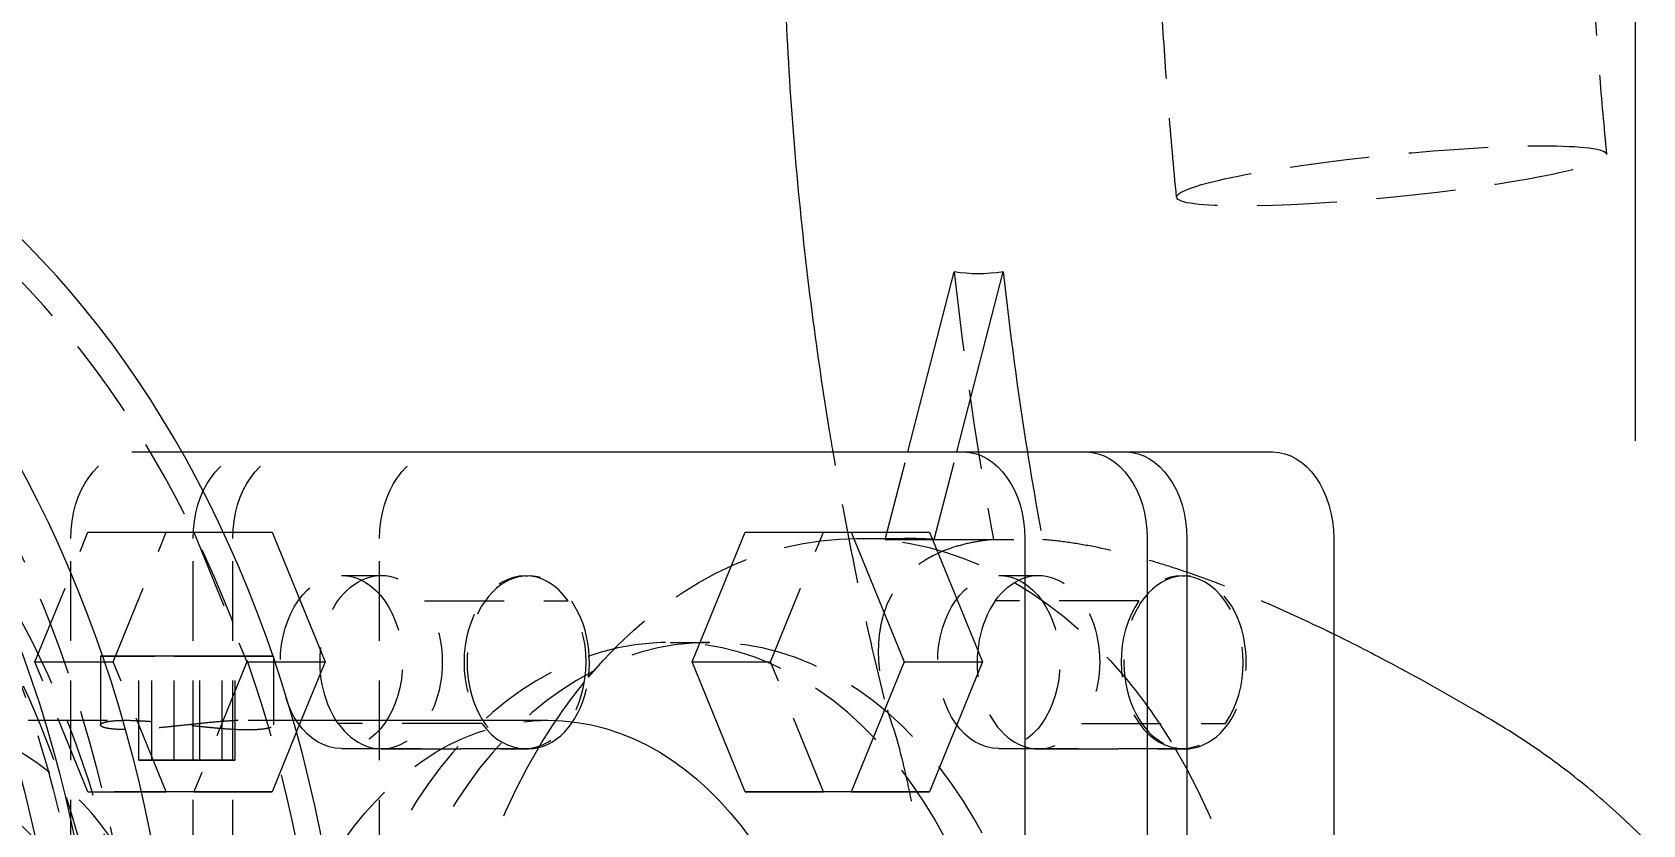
# Model space of a CAD drawing. Header units: millimetres. Extents: x -46397 to 283259, y -8690 to 23983.
# Drawn here: x 3912.4 to 4013.6, y 7787.1 to 7836.8 of the extents above; entities that cross this region are included whole.
import ezdxf

# ---------------------------------------------------------------- set-up
doc = ezdxf.new("R2010")
doc.units = ezdxf.units.MM
doc.linetypes.add('HIDDENX2', pattern=[0.75, 0.5, -0.25])
doc.layers.get('Defpoints').update_dxf_attribs({"lineweight": 0})
doc.layers.add('PHANTOM 2', color=8, linetype='Continuous', lineweight=0)
doc.styles.add('GHI CHÚ 1', font='isocp_IV25.ttf', dxfattribs={"width": 0.8})
doc.dimstyles.new('1-30SCALE', dxfattribs={"dimtxt": 75, "dimasz": 75, "dimexe": 37.5, "dimexo": 30, "dimgap": 30, "dimtad": 1, "dimtoh": 1, "dimdec": 0, "dimdsep": 46, "dimtxsty": 'GHI CHÚ 1', "dimcen": 0.09, "dimclrd": 256, "dimclre": 256, "dimclrt": 2, "dimadec": 0, "dimazin": 0, "dimtfac": 1, "dimtdec": 0, "dimtofl": 0, "dimtmove": 0, "dimatfit": 3, "dimfxl": 1, "dimlwd": 0, "dimlwe": 0, "dimarcsym": 0})

# ---------------------------------------------------------------- blocks, each defined once
blk = doc.blocks.new('*D145')
at = {"layer": 'Defpoints', "color": 0, "transparency": 16777216}
for p in [(3969.690436254738, 8236.170741270435, -1.499105149169903), (4424.18381024574, 8236.170741270436), (4195.150121953466, 7486.170741271561, -1.499105149169903)]:
    blk.add_point(p, dxfattribs=at)
at = {"layer": 'PHANTOM 2', "linetype": 'Continuous', "lineweight": 0, "transparency": 16777216}
for p, q in [((3999.690436254738, 8236.170741270435), (4454.18381024574, 8236.170741270436)), ((4424.18381024574, 7576.170741271561), (4424.18381024574, 8146.170741270435)), ((4225.150121953466, 7486.170741271561), (4454.18381024574, 7486.170741271561))]:
    blk.add_line(p, q, dxfattribs=at)
at = {"layer": 'PHANTOM 2', "transparency": 16777216}
for points in [[(4409.18381024574, 8146.170741270435), (4439.18381024574, 8146.170741270435), (4424.18381024574, 8236.170741270436)], [(4409.18381024574, 7576.170741271561), (4439.18381024574, 7576.170741271561), (4424.18381024574, 7486.170741271561)]]:
    blk.add_solid(points, dxfattribs=at)
at = {"layer": 'PHANTOM 2', "color": 2, "transparency": 16777216, "insert": (4346.683810245742, 7861.170741270996), "char_height": 95, "attachment_point": 5, "rotation": 90, "style": 'GHI CHÚ 1'}
blk.add_mtext('750', dxfattribs=at)
blk = doc.blocks.new('A$C84ccd93c')
at = {"color": 3, "linetype": 'HIDDENX2', "lineweight": 0, "ltscale": 100, "extrusion": (6.890185696795332e-16, 1, 0)}
blk.add_line((602.3334846117214, 1954.614315794977), (602.3334846117214, 454.6143157949773), dxfattribs=at)
blk = doc.blocks.new('A$Cbc6c2a49')
at = {"color": 2, "linetype": 'Continuous', "lineweight": 0, "ltscale": 10, "extrusion": (6.890185696795331e-16, 1, 0)}
for p, q in [((556.631929827854, 1528.905648647524), (559.5439781449677, 1540.220239780872)), ((559.7063071374432, 1528.905648647524), (562.618355454586, 1540.220239780872)), ((511.0201117972902, 1528.905648647524), (560.1414112570055, 1528.905648647524)), ((560.1414364016091, 1528.9056486474), (567.8273796754074, 1528.905577527745)), ((567.8385625061055, 1528.905554413977), (570.3252860948269, 1528.905554413977)), ((570.3253112394013, 1528.905554413861), (579.5484431679943, 1528.905469070283)), ((513.6040815578599, 1523.873068461726), (516.6851623280672, 1523.873039951839)), ((516.6851623280672, 1523.873039951839), (520.0132356748218, 1515.72086603874)), ((543.0860468793253, 1515.72091155532), (546.4141956598614, 1523.873085468418)), ((546.4141956598614, 1523.873085468418), (553.0704177871812, 1523.873085468418)), ((553.0704177871812, 1523.873085468418), (557.9894214824308, 1523.873039951839)), ((553.0704177871812, 1523.873085468418), (556.3984911339357, 1515.72091155532)), ((557.9894214824308, 1523.873039951839), (561.3174948291853, 1515.72086603874)), ((563.984357749403, 1523.470866038791), (563.9840157829167, 1449.557822560062)), ((571.6703010232304, 1523.470794919143), (571.6699590567441, 1449.557751440414)), ((574.1682325872243, 1523.470771805252), (574.167890620738, 1449.55772832653)), ((583.3913645157882, 1523.470686461675), (583.3910225493019, 1449.557642982945)), ((516.7703947352711, 1516.079746349293), (516.7703942134394, 1515.966960028694)), ((516.8536712903006, 1515.720895274862), (520.0132356748218, 1515.720866038748)), ((520.0132356748218, 1515.720866038748), (518.5178460102761, 1512.057965905085)), ((546.4141202260798, 1507.568737642221), (543.0860468793253, 1515.72091155532)), ((556.3984911339357, 1515.72091155532), (553.0703423533996, 1507.568737642228)), ((556.3984911339357, 1515.72091155532), (561.3174948291853, 1515.720866038748)), ((561.3174948291853, 1515.720866038748), (557.9893460486492, 1507.568692125649)), ((517.994604616164, 1512.05797074674), (534.0092443568283, 1512.057822559909)), ((553.0703423533996, 1507.568737642221), (546.4141202260798, 1507.568737642221)), ((546.4141202260798, 1507.568737642221), (551.3331239213294, 1507.568692125642)), ((557.9893460486492, 1507.568692125649), (551.3331239213294, 1507.568692125649)), ((553.0703423533996, 1507.568737642221), (557.9893460486492, 1507.568692125642))]:
    blk.add_line(p, q, dxfattribs=at)
at = {"color": 1, "linetype": 'HIDDENX2', "lineweight": 0, "ltscale": 10, "extrusion": (6.890185696795331e-16, 1, 0)}
for p, q in [((507.8769969939603, 1528.905648647524), (511.0201117972902, 1528.905648647524)), ((515.5629402677587, 1528.905577527868), (567.827354530833, 1528.905577527868)), ((518.0608718317526, 1528.905554413977), (567.8385625061055, 1528.905554413977)), ((527.2840037603455, 1528.9054690704), (579.5484180233907, 1528.9054690704)), ((555.2166496885475, 1523.406661552617), (556.631929827854, 1528.905648647524)), ((558.2910269981367, 1523.406661552617), (559.7063071374432, 1528.905648647524)), ((501.7817877249618, 1515.72091155532), (505.1099365054979, 1523.873085468418)), ((504.0336582458694, 1449.557822560062), (504.0340002123557, 1523.470866038791)), ((505.1099365054979, 1523.873085468418), (510.0289402007475, 1523.873039951839)), ((505.1099365054979, 1523.873085468418), (511.7661586328177, 1523.873085468418)), ((506.7007914201822, 1515.720866038748), (510.0289402007475, 1523.873039951839)), ((510.0289402007475, 1523.873039951839), (516.6851623280672, 1523.873039951839)), ((511.7196015196969, 1449.557751440407), (511.7199434861832, 1523.470794919136)), ((511.7661586328177, 1523.873085468418), (513.6040815578599, 1523.873068461726)), ((511.7661586328177, 1523.873085468418), (515.0942319795722, 1515.72091155532)), ((514.2175330836908, 1449.557728326523), (514.2178750501771, 1523.470771805252)), ((523.4406650122837, 1449.557642982945), (523.4410069787409, 1523.470686461675)), ((546.4141956598614, 1523.873085468418), (551.333199355111, 1523.873039951839)), ((548.0050505745457, 1515.720866038748), (551.333199355111, 1523.873039951839)), ((551.333199355111, 1523.873039951839), (557.9894214824308, 1523.873039951839)), ((553.4163567305077, 1523.470686460874), (556.7704794972378, 1523.470655424469)), ((555.2166496885475, 1523.40666155261), (562.016626431956, 1523.406598630994)), ((558.2910269981367, 1523.40666155261), (565.0910037415451, 1523.406598630994)), ((521.0430071105366, 1521.155577527701), (523.5409386745014, 1521.15555441381)), ((532.5872938072134, 1521.133731717782), (532.7794423890591, 1521.133729939793)), ((562.3472662649001, 1521.155577527701), (564.8451978288649, 1521.15555441381)), ((573.8608091884817, 1521.133731717782), (574.0529577703273, 1521.133729939793)), ((526.2659724930127, 1519.552858504932), (535.2969558397308, 1519.552774939344)), ((571.1510822378332, 1519.552774939344), (562.120098891086, 1519.552858504932)), ((505.90082951769, 1516.079796638478), (505.900809565559, 1511.767318724138)), ((508.3047257799772, 1509.558050143329), (508.3047559534898, 1516.079789273805)), ((510.5234966625867, 1516.079789273805), (508.3047559534607, 1516.079789273805)), ((509.1168714173837, 1516.079771493889), (508.3047559534898, 1516.079789273805)), ((509.116841243871, 1509.55803236342), (509.1168714173837, 1516.079771493896)), ((512.1477275903744, 1516.079753713981), (509.1168714173837, 1516.079771493896)), ((510.5234664890741, 1509.558050143329), (510.5234966625867, 1516.079789273805)), ((510.5234966625867, 1516.079789273805), (513.5543528355774, 1516.079771493896)), ((512.1476974168618, 1509.558014583505), (512.1477275903744, 1516.079753713981)), ((514.3664682994713, 1516.079753713981), (512.1477275903744, 1516.079753713981)), ((513.5543226620648, 1509.55803236342), (513.5543528355774, 1516.079771493896)), ((513.5543528355774, 1516.079771493889), (514.3664682995004, 1516.079753713973)), ((514.3664381259587, 1509.558014583505), (514.3664682994713, 1516.079753713981)), ((541.6952328909247, 1516.949055788005), (544.1931644549186, 1516.949032674122)), ((505.1098610717163, 1507.568737642221), (501.7817877249618, 1515.72091155532)), ((501.7817877249618, 1515.72091155532), (506.7007914201822, 1515.720866038748)), ((510.0288647669659, 1507.568692125649), (506.7007914201822, 1515.72086603874)), ((515.0942319795722, 1515.72091155532), (511.7660831990361, 1507.568737642228)), ((515.0942319795722, 1515.72091155532), (516.8536712903006, 1515.720895274862)), ((516.7703942134394, 1515.966960028694), (516.770374783111, 1511.767263186608)), ((543.0860468793253, 1515.72091155532), (548.0050505745749, 1515.720866038748)), ((551.3331239213294, 1507.568692125649), (548.0050505745749, 1515.72086603874)), ((493.8501907511381, 1512.05819416009), (507.492785372975, 1512.058067922291)), ((515.1786848674528, 1512.057996803043), (517.994604616164, 1512.05797074674)), ((518.5178460102761, 1512.057965905085), (516.6850868942856, 1507.568692125649)), ((529.862159410317, 1511.866862409443), (520.8311760635988, 1511.866945975038)), ((567.5548242011573, 1511.866945975038), (576.5858075478754, 1511.866862409443)), ((521.0429065321514, 1510.286012310469), (532.5718214428634, 1510.28590563099)), ((523.5562098821101, 1510.264250066146), (532.7793418106739, 1510.264164722561)), ((562.3471656865149, 1510.286012310469), (573.876080597227, 1510.28590563099)), ((564.8297252633784, 1510.264250066146), (574.0528571919422, 1510.264164722561)), ((509.116841243871, 1509.55803236342), (508.3047257799772, 1509.558050143336)), ((508.3047257799772, 1509.558050143329), (510.5234664890741, 1509.558050143329)), ((512.1476974168618, 1509.558014583505), (509.116841243871, 1509.55803236342)), ((510.5234664890741, 1509.558050143329), (513.5543226620648, 1509.55803236342)), ((514.3664381259587, 1509.558014583505), (512.1476974168618, 1509.558014583505)), ((513.5543226620648, 1509.55803236342), (514.3664381259878, 1509.558014583505)), ((511.7660831990361, 1507.568737642221), (505.1098610717163, 1507.568737642221)), ((505.1098610717163, 1507.568737642221), (510.0288647669659, 1507.568692125642)), ((516.6850868942856, 1507.568692125649), (510.0288647669659, 1507.568692125649)), ((511.7660831990361, 1507.568737642221), (516.6850868942856, 1507.568692125642))]:
    blk.add_line(p, q, dxfattribs=at)
at = {"color": 1, "linetype": 'HIDDENX2', "lineweight": 0, "ltscale": 10}
for centre, major_axis, ratio, start_param, end_param in [((473.4822047163325, 1486.514904366675), (-0.0006084991956002776, -65.76086956422351), 0.7071067811714111, -1.570789783786966, 4.490080882379702), ((461.9532898056204, 1486.515011046169), (-0.0006084991799773386, -65.76086956422536), 0.7071067811713733, -1.570789783786884, 4.712395523392702), ((461.9532898056204, 1486.515011046169), (-0.0005707182605037352, -61.67786304708815), 0.707106781171373, -1.570789783786884, 4.712395523392702), ((587.043636136048, 1546.240855547847), (-13.520364222643, -1.34355454706576), 0.0984056618659799, -0.7902874237086843, 5.492897883470902), ((680.2344509203685, 1566.947759632814), (1.332471448834231e-13, 172.762092933991), 0.7071067811865474, 1.726127289017257, 1.825573311847291), ((471.1764217342134, 1486.514925702584), (-0.0004878051277504286, -52.71739130355257), 0.7071067811713732, -1.570789783786884, 4.712395523392702), ((471.1764217341843, 1486.514925702591), (-0.0004676894438830547, -50.54347826010788), 0.7071067811713733, -0.3621533011822278, 3.265440386558965), ((683.3088282294339, 1566.947759632574), (1.367998585616767e-13, 172.7620929331974), 0.7071067811865471, 1.792815440467226, 1.825573311847029), ((547.2587919795769, 1486.514221696387), (16.48964317118618, 35.45891940119444), 0.6315235665455181, 6.509976985077053, 6.627691996971215), ((521.0429568213294, 1515.720794919092), (-5.028918842787923e-05, -5.434782608613668), 0.7071067811713732, 1.570802869802909, 7.853988176982496), ((532.5872435180063, 1515.698949109174), (5.028918766722167e-05, 5.434782608613924), 0.7071067811708088, -0.7825631895042777, 2.353372602293805), ((532.7793920998811, 1515.698947331184), (5.028919412150323e-05, 5.434782608613152), 0.7071067811716998, -1.744403107262472, 3.315212520074476), ((562.347215975693, 1515.720794919092), (-5.028918842787923e-05, -5.434782608613668), 0.7071067811713732, 1.570802869802909, 7.853988176982496), ((574.0529074811493, 1515.698947331184), (-5.028919361457539e-05, -5.434782608614602), 0.7071067811711693, -0.1736067804672476, 4.8860088468697), ((573.8607588993036, 1515.698949109174), (5.028919250512953e-05, 5.43478260861392), 0.7071067811708587, -2.353359516277426, 0.7825762755206567), ((523.5562601712882, 1515.699032674769), (-5.028918766855394e-05, -5.434782608612643), 0.7071067811711071, -0.7882200512966966, 2.359029464085991), ((532.5718717320706, 1515.720688239613), (-5.028918766722167e-05, -5.434782608613924), 0.7071067811708088, -0.7825631895042777, 2.353372602293805), ((564.8297755525564, 1515.699032674769), (-5.028919655833174e-05, -5.434782608613484), 0.7071067811715301, -2.359016378123754, 0.7882331372584597), ((573.876130886405, 1515.720688239613), (-5.028919250512953e-05, -5.43478260861392), 0.7071067811708587, -2.353359516277426, 0.7825762755206567), ((493.8499543919461, 1486.514715899611), (-0.0002363591805326111, -25.54347826048591), 0.7071067811714474, -0.03637033671137146, 4.712395523392632), ((532.7793920998811, 1515.698947331177), (-5.028920306579298e-05, -5.434782608608599), 0.7071067811711308, 0.1736198664853528, 1.39718954632935), ((574.0529074811493, 1515.698947331177), (-5.02891998012932e-05, -5.434782608608627), 0.707106781171992, -1.397176460309948, -0.1736067804659509), ((491.9284685735183, 1486.51473367952), (-0.0002112145936223511, -22.82608695617791), 0.7071067811713393, 0.1489508395607219, 4.712395523392773)]:
    blk.add_ellipse(centre, major_axis=major_axis, ratio=ratio, start_param=start_param, end_param=end_param, dxfattribs=at)
at = {"color": 2, "linetype": 'Continuous', "lineweight": 0, "ltscale": 10}
for centre, major_axis, ratio, start_param, end_param in [((462.7695825713163, 1486.515003492837), (-0.0006286148553484898, -67.93478260767084), 0.707106781171373, -1.570789783786884, 4.712395523392702), ((473.4822047163325, 1486.51490436669), (-0.0006286148550644843, -67.9347826076701), 0.7071067811713899, 2.597233569913262e-14, 3.141592653589819), ((460.416101150855, 1486.515025270099), (-0.0005978171597637182, -64.60645726415213), 0.7071067811713732, -1.570789783786884, 4.712395523392702), ((460.416101150855, 1486.515025270099), (-0.0005670194641789456, -61.27813192063342), 0.7071067811713732, -1.570789783786884, 4.712395523392702), ((683.3088282324316, 1566.947759633513), (1.403525722434758e-13, 172.7620929375493), 0.7071067811865471, 1.726127289018113, 1.79281544046712)]:
    blk.add_ellipse(centre, major_axis=major_axis, ratio=ratio, start_param=start_param, end_param=end_param, dxfattribs=at)
at = {"color": 1, "linetype": 'HIDDENX2', "lineweight": 0, "ltscale": 10, "extrusion": (0, 0, -1)}
for centre, major_axis, ratio, start_param, end_param in [((507.8769718493568, 1523.470866038791), (5.028919766304557e-05, 5.434782608614279), 0.7071067811704644, -1.57080286980411, -6.543009213544337e-06), ((515.5629151231551, 1523.470794919143), (5.028919766304557e-05, 5.434782608614279), 0.7071067811704644, -1.57080286980411, -6.543009213544337e-06), ((518.060846687149, 1523.470771805252), (5.028919766304557e-05, 5.434782608614279), 0.7071067811704644, -1.57080286980411, -6.543009213544337e-06), ((527.283978615742, 1523.470686461667), (5.028919766332545e-05, 5.434782608614279), 0.7071067811704644, -1.570802869803776, -6.543009214210471e-06), ((567.827354530833, 1523.474586722485), (5.711137373568608e-15, 5.430990805387411), 1.15745881410194e-06, 2.49525087752173e-26, 6.547575811133087e-06), ((579.5484180233907, 1523.47447993188), (-1.280508606533029e-12, 5.430989138520093), 1.157458932516786e-06, 2.102852975497872e-07, 6.757862448394877e-06), ((553.4160147640214, 1486.514164722314), (0.0003419664916292483, 36.95652173856843), 0.7071067811714067, -0.7008437473929643, 0.7008306613765451), ((523.5408883853233, 1515.720771805201), (5.028919374280616e-05, 5.434782608613917), 0.7071067811716257, -2.359029464085901, 0.7882200512948927), ((564.8451475396869, 1515.720771805201), (5.028919857183223e-05, 5.434782608613077), 0.7071067811713778, -0.7882331372583353, 2.359016378122932), ((511.3356121264806, 1516.079771493889), (-5.434782608792414, 2.514459426067833e-05), 4.626605343094385e-06, -0.7853981634081508, 3.022554735385153), ((511.3356121264806, 1516.079771493889), (5.434782608784816, -2.514459447994771e-05), 4.626605131377884e-06, -8.310951926659982e-11, 2.356194490104605), ((541.6949512714637, 1486.514273179775), (-0.000281619455193488, -30.43478260823654), 0.7071067811713732, -1.570802869802909, 4.712382437376677), ((544.1928828354576, 1486.514250065891), (0.000281619455193488, 30.43478260823654), 0.7071067811713732, -1.570802869802908, 4.712382437376678), ((553.4160147635266, 1486.514164722241), (0.0003419672551251815, 36.95652173865835), 0.7071067811605489, -0.8699656654327956, -0.7008437474076411), ((553.41601476504, 1486.514164722503), (-0.0003419652278241877, -36.95652173829834), 0.7071067811548082, -2.440761992189883, -2.271640074163077), ((534.0090079976362, 1486.51434429943), (-0.000236359181769064, -25.54347826048435), 0.7071067811714706, 2.83225954378315e-13, 3.141592653590076), ((553.4160147640214, 1486.514164722306), (0.0003419664860799094, 36.95652173856841), 0.707106781171411, -2.271640074187848, -0.8699656654182806), ((553.4160147640214, 1486.514164722306), (-0.0003419664860799094, -36.95652173856841), 0.707106781171411, -2.271640074187848, -0.8699656654182806)]:
    blk.add_ellipse(centre, major_axis=major_axis, ratio=ratio, start_param=start_param, end_param=end_param, dxfattribs=at)
at = {"color": 2, "linetype": 'Continuous', "lineweight": 0, "ltscale": 10, "extrusion": (0, 0, -1)}
for centre, major_axis, ratio, start_param, end_param in [((560.141386112402, 1523.470866038784), (5.028920600171284e-05, 5.434782608616017), 0.7071067811725373, -6.543010298898366e-06, 1.570789783784263), ((567.8273293862294, 1523.470794919143), (5.028918027624997e-05, 5.434782608614118), 0.7071067811709507, -1.328714915871387e-12, 1.570789783785947), ((570.3252609502233, 1523.470771805252), (5.028919571178608e-05, 5.4347826086142), 0.7071067811725372, -6.543008952419882e-06, 1.570789783785944), ((579.5483928788162, 1523.470686461667), (5.028917770381049e-05, 5.434782608615931), 0.7071067811709509, -6.705747068735946e-13, 1.57078978378694), ((511.3356121270044, 1516.079771493241), (5.434782608278332, -2.51439450947099e-05), 4.626612218326503e-06, -0.1190379182774244, -6.471416458264656e-11), ((534.0090079976362, 1486.51434429943), (0.0002363591843415034, 25.54347826048071), 0.7071067811711644, -4.263256414560601e-13, 1.570789783786422)]:
    blk.add_ellipse(centre, major_axis=major_axis, ratio=ratio, start_param=start_param, end_param=end_param, dxfattribs=at)
at = {"color": 1, "linetype": 'HIDDENX2', "lineweight": 0, "ltscale": 10}
for points, knots in [([(573.5232719134365, 1544.897301000776), (573.3351244147052, 1546.790653761054), (573.1656971051998, 1548.687459982779), (572.8643868343788, 1552.486603661229), (572.7325038776617, 1554.388941086952), (572.5063633479876, 1558.197767629994), (572.4121057784942, 1560.104256715902), (572.2612739916658, 1563.920004177766), (572.2046997766593, 1565.82926252202), (572.1292695131269, 1569.649164187853), (572.1104134657944, 1571.559807477563), (572.1104223055881, 1573.470450620924)], [1.431176529643346, 1.431176529643346, 1.431176529643346, 1.431176529643346, 1.459101797675257, 1.459101797675257, 1.487027065707167, 1.487027065707167, 1.514952333739078, 1.514952333739078, 1.542877601770988, 1.542877601770988, 1.570802869802899, 1.570802869802899, 1.570802869802899, 1.570802869802899]), ([(600.5640003587177, 1547.584410094903), (600.3937124900112, 1549.298039074492), (600.2403187445598, 1551.015292733216), (599.9674672433175, 1554.455607108153), (599.8480094887782, 1556.178667781991), (599.6431449232914, 1559.629148754386), (599.5577381132462, 1561.356569010772), (599.4210575665929, 1564.814317936747), (599.3697838305961, 1566.544646564318), (599.3014187157969, 1570.006758505042), (599.2843273372564, 1571.738541776263), (599.2843353495409, 1573.470324897949)], [1.431176529643346, 1.431176529643346, 1.431176529643346, 1.431176529643346, 1.459101797675256, 1.459101797675256, 1.487027065707167, 1.487027065707167, 1.514952333739077, 1.514952333739077, 1.542877601770988, 1.542877601770988, 1.570802869802898, 1.570802869802898, 1.570802869802898, 1.570802869802898]), ([(555.1675988459028, 1513.384463519549), (554.4838376737316, 1516.158725870831), (553.854266529961, 1518.952586299587), (552.7940926220035, 1524.132737847955), (552.3477702061064, 1526.514261547054), (551.9402407400776, 1528.905648647517)], [1.235408971278939, 1.235408971278939, 1.235408971278939, 1.235408971278939, 1.289061016058747, 1.289061016058747, 1.3343023061644, 1.3343023061644, 1.3343023061644, 1.3343023061644]), ([(562.016626431956, 1523.406598631002), (561.5703393459262, 1523.366338377964), (561.1386650608911, 1523.306479954888), (560.3237201986194, 1523.150733390634), (559.9393446266768, 1523.054984372851), (558.8519386600819, 1522.717191957381), (558.2143807949615, 1522.424768698344), (557.3803037469042, 1521.893894534725), (557.1229358855635, 1521.701359800871), (556.6551026859088, 1521.293710852711), (556.4433967464429, 1521.077878849712), (555.8698250373709, 1520.397659912654), (555.5692525803461, 1519.900688271009), (555.2268027369282, 1519.099860118629), (555.1307920105464, 1518.823649922044), (554.9733633762226, 1518.253959389644), (554.9120298043126, 1517.96022596689), (554.778776798601, 1517.065369777665), (554.7562623428239, 1516.44735480105), (554.8594330223277, 1514.542258801805), (555.1543231870746, 1513.204717500077), (555.6316166250035, 1511.822570578108)], [0.04100053986358185, 0.04100053986358185, 0.04100053986358185, 0.04100053986358185, 0.04286927583543619, 0.04286927583543619, 0.04473801180729053, 0.04473801180729053, 0.04847548375099923, 0.04847548375099923, 0.05034421972285358, 0.05034421972285358, 0.05221295569470792, 0.05221295569470792, 0.05595042763841661, 0.05595042763841661, 0.05781916361027095, 0.05781916361027095, 0.0596878995821253, 0.0596878995821253, 0.063425371525834, 0.063425371525834, 0.0709003154132514, 0.0709003154132514, 0.0709003154132514, 0.0709003154132514]), ([(583.3913367500063, 1517.469354282686), (583.2593272279482, 1517.533932054546), (583.1273101068218, 1517.598179456763), (581.7607870582142, 1518.25967382457), (580.5253676970024, 1518.828126054439), (578.0511340350786, 1519.896237898036), (576.8123273974925, 1520.395980680318), (574.9500302352826, 1521.082864855292), (574.3287875342648, 1521.30113394565), (573.1034579919942, 1521.708349475324), (572.4970824709162, 1521.898165809194), (570.697428185289, 1522.42400060167), (569.5235057962127, 1522.716642123924), (567.8055519371701, 1523.056281164456), (567.2378789875656, 1523.153065665734), (566.1399454107159, 1523.307940225161), (565.6073505070235, 1523.366617442116), (565.0910037415451, 1523.406598631002)], [0.0179192981759011, 0.0179192981759011, 0.0179192981759011, 0.0179192981759011, 0.01831908835386573, 0.01831908835386573, 0.02205950445958505, 0.02205950445958505, 0.02579992056530438, 0.02579992056530438, 0.02767012861816405, 0.02767012861816405, 0.02954033667102372, 0.02954033667102372, 0.03328075277674306, 0.03328075277674306, 0.03515096082960273, 0.03515096082960273, 0.03702116888246239, 0.03702116888246239, 0.03702116888246239, 0.03702116888246239]), ([(507.4926191765699, 1511.473168239965), (507.7472866412427, 1511.473165883472), (508.0226113176905, 1511.480955950639), (508.6127913458622, 1511.510539774121), (508.9314858988801, 1511.532690538581), (509.5896192550426, 1511.587420261996), (509.9281239555858, 1511.619771952785), (510.6241328875767, 1511.69063979444), (510.982860473945, 1511.729313505821), (511.6896105632477, 1511.805361798521), (512.0414121920767, 1511.843131505622), (512.7422127375612, 1511.913887268136), (513.0836682730878, 1511.946048619386), (513.5741842297721, 1511.986179313433), (513.7345460818615, 1511.998256839397), (514.0488785922644, 1512.019425115963), (514.2037063923781, 1512.028552502517), (514.6502640971157, 1512.05048452779), (514.9246783407871, 1512.057951227631), (515.4278413943539, 1512.058041963741), (515.6581889650843, 1512.050414936239), (516.0532580621657, 1512.021363573374), (516.2204023110389, 1512.000077608674), (516.4251732504345, 1511.959672427576), (516.4857706268958, 1511.944734813907), (516.5888667836552, 1511.913071748335), (516.6317677152401, 1511.896283729759), (516.7350728655292, 1511.843799413567), (516.7703209239407, 1511.805760096286), (516.7704285188229, 1511.728953639438), (516.7356783322175, 1511.691034862051), (516.5984569993452, 1511.620363220107), (516.4941473408835, 1511.587317668396), (516.2226374773309, 1511.532691170942), (516.0561176966585, 1511.510909928205), (515.6610403545783, 1511.481055845383), (515.4312272347161, 1511.473197911298), (514.9290676779929, 1511.473138740679), (514.654616073356, 1511.480696844315), (514.0573769420153, 1511.510574651635), (513.7426018817059, 1511.532512310921), (513.2517505347496, 1511.573277219788), (513.0847448100976, 1511.588189995491), (512.7438041901041, 1511.620270056366), (512.5692678310443, 1511.637504665559), (512.0460872967378, 1511.690782016449), (511.6946529212291, 1511.728678564446), (510.9861056812515, 1511.804928547623), (510.6270898481889, 1511.843455935399), (509.9330554870248, 1511.913539729088), (509.5943299568316, 1511.945525115167), (508.9336536586343, 1511.999640571717), (508.616899348679, 1512.021239368252), (508.0268536967051, 1512.050306876641), (507.7490109846403, 1512.058017394775), (507.2412966364063, 1512.058117950117), (507.0160125762341, 1512.050615367611), (506.6209188178182, 1512.021742835343), (506.450068028993, 1512.000009942443), (506.1782561073778, 1511.946360510883), (506.0754339088744, 1511.914479513995), (505.9710079751967, 1511.861666518635), (505.9445645618252, 1511.843151221728), (505.909635810327, 1511.805714379218), (505.9009328086686, 1511.78672103359), (505.9005669686594, 1511.729725099816), (505.9345746394247, 1511.691592560092), (506.073305664002, 1511.620065550575), (506.1759316277166, 1511.587685439124), (506.4457199785975, 1511.5331700979), (506.6151057953539, 1511.510899515211), (507.0117561610532, 1511.480969107652), (507.2379517118679, 1511.473170596451), (507.4926191765699, 1511.473168239965)], [0, 0, 0, 0, 0.000979690561318095, 0.000979690561318095, 0.00195938112263619, 0.00195938112263619, 0.002939071683954284, 0.002939071683954284, 0.00391876224527238, 0.00391876224527238, 0.004898452806590474, 0.004898452806590474, 0.005878143367908569, 0.005878143367908569, 0.006367988648567617, 0.006367988648567617, 0.006857833929226663, 0.006857833929226663, 0.007837524490544766, 0.007837524490544766, 0.008817215051862868, 0.008817215051862868, 0.00979690561318097, 0.00979690561318097, 0.01028675089384003, 0.01028675089384003, 0.01077659617449908, 0.01077659617449908, 0.0117562867358172, 0.0117562867358172, 0.01273597729713532, 0.01273597729713532, 0.01371566785845343, 0.01371566785845343, 0.01469535841977155, 0.01469535841977155, 0.01567504898108966, 0.01567504898108966, 0.01665473954240778, 0.01665473954240778, 0.0176344301037259, 0.0176344301037259, 0.01812427538438497, 0.01812427538438497, 0.01861412066504405, 0.01861412066504405, 0.0195938112263622, 0.0195938112263622, 0.02057350178768035, 0.02057350178768035, 0.02155319234899851, 0.02155319234899851, 0.02253288291031666, 0.02253288291031666, 0.02351257347163482, 0.02351257347163482, 0.02449226403295297, 0.02449226403295297, 0.02547195459427112, 0.02547195459427112, 0.02645164515558928, 0.02645164515558928, 0.02694149043624836, 0.02694149043624836, 0.02743133571690743, 0.02743133571690743, 0.02841102627822556, 0.02841102627822556, 0.02939071683954369, 0.02939071683954369, 0.03037040740086181, 0.03037040740086181, 0.03135009796217994, 0.03135009796217994, 0.03135009796217994, 0.03135009796217994]), ([(555.6316166250035, 1511.822570578108), (555.8788362557825, 1511.106671668553), (556.0898377844424, 1510.330096557096), (556.3911442326207, 1509.084829949432), (556.4887948921823, 1508.656249043815), (556.6828787467093, 1507.773053306933), (556.7794657881313, 1507.31763442872), (557.2655129285413, 1504.989592923623), (557.6684787662234, 1502.964811547587), (558.4011464772047, 1499.712124488513), (558.6669739293284, 1498.588051384264), (559.2472211840213, 1496.292098856487), (559.5616738056124, 1495.119409232386), (560.2489754405688, 1492.72760091925), (560.6226000526221, 1491.506026417919), (561.2312249505776, 1489.649220149236), (561.4419341559405, 1489.026733517167), (561.8800203913415, 1487.774991237166), (562.1079524597444, 1487.144049814786), (562.343414505478, 1486.513840308377)], [0.01191688118130392, 0.01191688118130392, 0.01191688118130392, 0.01191688118130392, 0.01585140096528298, 0.01585140096528298, 0.01781866085727252, 0.01781866085727252, 0.01978592074926205, 0.01978592074926205, 0.02765496031722016, 0.02765496031722016, 0.0315894801011992, 0.0315894801011992, 0.03552399988517826, 0.03552399988517826, 0.03945851966915732, 0.03945851966915732, 0.04142577956114685, 0.04142577956114685, 0.04339303945313637, 0.04339303945313637, 0.04339303945313637, 0.04339303945313637])]:
    blk.add_open_spline(points, degree=3, knots=knots, dxfattribs=at)
at = {"color": 2, "linetype": 'Continuous', "lineweight": 0, "ltscale": 10}
for points, knots in [([(551.9402407400776, 1528.905648647517), (551.8644774196146, 1529.350228591771), (551.7900548226025, 1529.795149413745), (551.2507899213524, 1533.080638310777), (550.8391917337431, 1535.934260089081), (550.1254694268864, 1541.662007470492), (549.8233455686423, 1544.536132892892), (549.3288020856271, 1550.298599568385), (549.1363826476736, 1553.186940570049), (548.9988902534533, 1556.079235511257)], [1.3343023061644, 1.3343023061644, 1.3343023061644, 1.3343023061644, 1.342713060838554, 1.342713060838554, 1.396365105618362, 1.396365105618362, 1.45001715039817, 1.45001715039817, 1.503669195177977, 1.503669195177977, 1.503669195177977, 1.503669195177977]), ([(593.7172867749468, 1511.822570578101), (591.4243718742509, 1513.192005941353), (589.0818250976154, 1514.525556579392), (586.0649306201376, 1516.119521601577), (585.4570488627651, 1516.434601254128), (584.3622891303385, 1516.989854479725), (583.8768643381773, 1517.231838917636), (583.3913367500063, 1517.469354282686)], [0.007097840036707774, 0.007097840036707774, 0.007097840036707774, 0.007097840036707774, 0.0145786722481464, 0.0145786722481464, 0.01644888030100607, 0.01644888030100607, 0.0179192981759011, 0.0179192981759011, 0.0179192981759011, 0.0179192981759011]), ([(614.6078287685232, 1486.513840308377), (614.5493724611006, 1486.670297458564), (614.4886214119615, 1486.830434405128), (614.3666609589127, 1487.146684627165), (614.1811810259533, 1487.620155942197), (613.9881262052222, 1488.090910206301), (613.5920132035099, 1489.028776212603), (613.3146056853002, 1489.649165801129), (612.4429435374332, 1491.495530448366), (611.809327872179, 1492.706740361842), (610.4380124823074, 1495.087575264646), (609.7003066448378, 1496.257209505355), (608.514530082175, 1497.977823547597), (608.106049694994, 1498.545710611063), (607.2622307079146, 1499.669580635978), (606.826429543813, 1500.22602018858), (604.5996826401679, 1502.952240261533), (602.652282595518, 1504.975920182071), (599.4858041962725, 1507.755319952121), (598.3892003953515, 1508.638800389555), (596.111445412098, 1510.310349037587), (594.9267274346203, 1511.100236396138), (593.7172867749468, 1511.822570578101)], [-4.057752522942348e-05, -4.057752522942348e-05, -4.057752522942348e-05, -4.057752522942348e-05, 0.0004478185926376124, 0.0004478185926376124, 0.0009362147105046483, 0.00191300694623872, 0.00191300694623872, 0.003866591417706861, 0.003866591417706861, 0.007773760360643148, 0.007773760360643148, 0.01168092930357943, 0.01168092930357943, 0.01363451377504758, 0.01363451377504758, 0.01558809824651572, 0.01558809824651572, 0.0234024361323883, 0.0234024361323883, 0.02730960507532458, 0.02730960507532458, 0.03121677401826086, 0.03121677401826086, 0.03121677401826086, 0.03121677401826086])]:
    blk.add_open_spline(points, degree=3, knots=knots, dxfattribs=at)
blk.add_open_spline([(562.618355454586, 1540.220239780865), (561.5508268403937, 1540.054190895658), (560.5260344038543, 1540.054190895658), (559.5439781449677, 1540.220239780865)], degree=3, dxfattribs=at)

msp = doc.modelspace()

# ---------------------------------------------------------------- block references
for name in ['A$Cbc6c2a49', 'A$C84ccd93c']:
    msp.add_blockref(name, (3410.816637341743, 6281.556425475453, -1.499105149169903))

# ---------------------------------------------------------------- dimensions: what is measured, and where the dimension line sits
at = {"layer": 'PHANTOM 2'}
dim = msp.add_linear_dim(base=(4424.18381024574, 8236.170741270436), p1=(4195.150121953464, 7486.170741271558, -1.499105149169903), p2=(3969.690436254736, 8236.17074127043, -1.499105149169903), angle=90, dimstyle='1-30SCALE', override={"dimtxt": 95, "dimasz": 90, "dimexe": 30, "dimtmove": 1}, dxfattribs=at)
dim.commit()
dim.dimension.update_dxf_attribs({"geometry": '*D145', "text_midpoint": (4346.683810245742, 7861.170741270996)})

doc.saveas('drawing.dxf')
